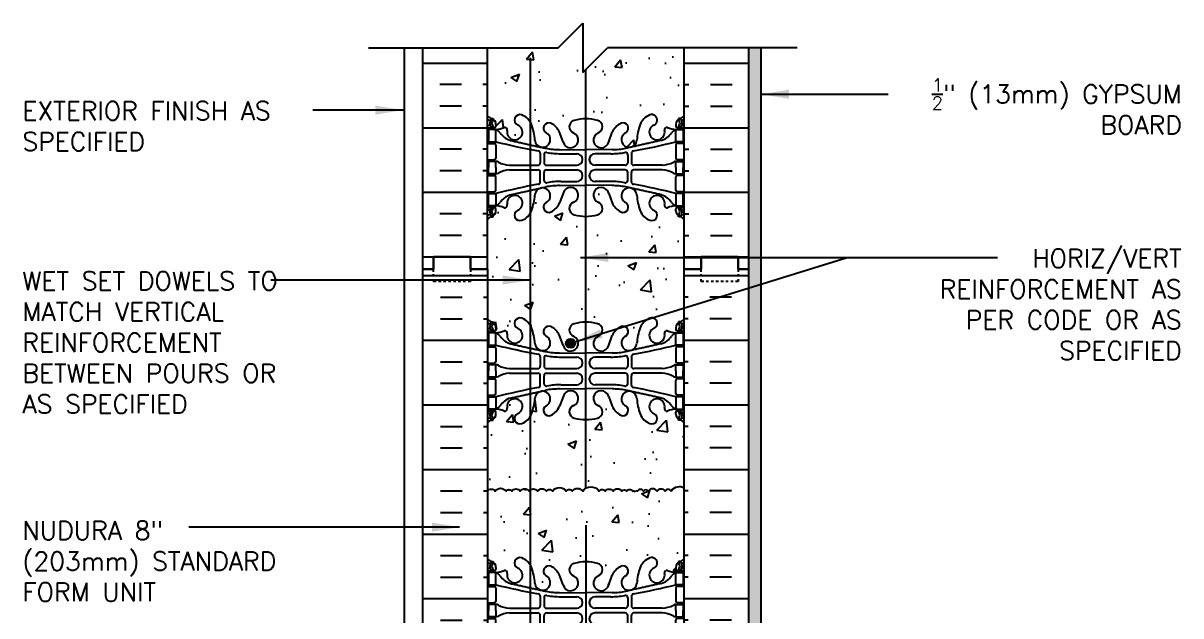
# Model space of a CAD drawing. Header units: inches. Extents: x 170.8 to 224.9, y 117.9 to 187.9.
# Drawn here: x 174.5 to 221.55, y 163.84 to 187.92 of the extents above; entities that cross this region are included whole.
import ezdxf

# ---------------------------------------------------------------- set-up
doc = ezdxf.new("R2010")
doc.units = ezdxf.units.IN
doc.header["$LTSCALE"] = 0.5
doc.header["$MEASUREMENT"] = 0
doc.linetypes.add('DASHED2', pattern=[0.375, 0.25, -0.125])
for name, color, linetype in [('HATCH', 12, 'Continuous'), ('line25', 2, 'Continuous'), ('LINE3', 3, 'Continuous'), ('LINE50', 5, 'Continuous'), ('LINE9', 9, 'Continuous'), ('TBK_LINE65', 3, 'Continuous'), ('TEXT', 4, 'Continuous'), ('Web_Edge', 9, 'Continuous')]:
    doc.layers.add(name, color=color, linetype=linetype)
doc.styles.add('DIM', font='romans.shx', dxfattribs={"width": 0.7})
doc.styles.add('ROMANS', font='romans.shx', dxfattribs={"height": 0.75})
doc.dimstyles.new('ext_12', dxfattribs={"dimscale": 12, "dimtxt": 0.09375, "dimasz": 0.09375, "dimexe": 0.09375, "dimexo": 0.0625, "dimgap": 0.0625, "dimtad": 1, "dimdec": 1, "dimzin": 3, "dimdsep": 46, "dimlunit": 4, "dimtxsty": 'DIM', "dimcen": 0.09, "dimdle": 0.09375, "dimclrt": 4, "dimadec": 0, "dimazin": 0, "dimtfac": 1, "dimtdec": 1, "dimtmove": 2, "dimatfit": 3, "dimfxl": 0, "dimfrac": 2, "dimtolj": 1, "dimtzin": 0, "dimarcsym": 0})
pattern_1 = [(50, (0, 0), (3.5863, -0.31376), [0.375, -4.125]), (355, (0, 0), (-0.693757, 3.76096), [0.3, -3.3]), (100.4514, (0.299, -0.026), (2.892547, 3.447198), [0.3187, -3.50571]), (46.1842, (0, 1), (5.336205, -0.827595), [0.5625, -6.1875]), (96.6356, (0.4447, 0.931), (4.67331, 4.87059), [0.47805, -5.25856]), (351.1842, (0, 1), (4.67331, 4.87059), [0.45, -4.95]), (21, (0.5, 0.75), (2.984535, -2.013094), [0.375, -4.125]), (326, (0.5, 0.75), (1.216577, 3.62575), [0.3, -3.3]), (71.4514, (0.7487, 0.5822), (4.201113, 1.612652), [0.3187, -3.50571]), (37.5, (0, 0), (0.060799, 1.664469), [0, -3.26, 0, -3.35, 0, -3.3125]), (7.5, (0, 0), (1.315348, 1.972059), [0, -1.91, 0, -3.185, 0, -1.2625]), (327.5, (-1.115, 0), (2.669112, -0.1127744), [0, -1.25, 0, -3.9, 0, -5.175]), (317.5, (-1.615, 0), (2.91593, 0.500525), [0, -1.625, 0, -2.59, 0, -3.675])]

# ---------------------------------------------------------------- blocks, each defined once
blk = doc.blocks.new('8 web')
at = {"layer": 'Web_Edge'}
for p, q in [((-4, 6.589), (-3.922, 6.589)), ((-3.854, 6.868), (-3.764, 6.868)), ((-3.764, 6.868), (-3.764, 6.827)), ((-3.654, 6.619), (-3.654, 6.552)), ((3.654, 6.619), (3.654, 6.552)), ((3.854, 6.868), (3.764, 6.868)), ((3.764, 6.868), (3.764, 6.827)), ((4, 6.589), (3.922, 6.589)), ((-4, 6.489), (-3.716, 6.489)), ((-3.854, 6.489), (-3.854, 6.419)), ((-3.764, 6.489), (-3.764, 6.419)), ((-0.929, 5.917), (-1.071, 6.304)), ((0.929, 5.917), (1.071, 6.304)), ((4, 6.489), (3.716, 6.489)), ((3.764, 6.489), (3.764, 6.419)), ((3.854, 6.489), (3.854, 6.419)), ((-4, 5.849), (-3.716, 5.849)), ((-3.854, 5.919), (-3.854, 5.849)), ((-3.764, 5.919), (-3.764, 5.849)), ((-3.654, 5.787), (-3.654, 5.252)), ((3.654, 5.787), (3.654, 5.252)), ((4, 5.849), (3.716, 5.849)), ((3.764, 5.919), (3.764, 5.849)), ((3.854, 5.919), (3.854, 5.849)), ((-4, 5.189), (-3.716, 5.189)), ((-3.854, 5.189), (-3.854, 5.119)), ((-3.764, 5.189), (-3.764, 5.119)), ((-1.852, 5.45), (-1.852, 5.065)), ((-1.699, 5.387), (-1.699, 5.065)), ((-1.067, 5.601), (0, 5.586)), ((-1.019, 5.433), (-0.372, 5.433)), ((1.067, 5.601), (0, 5.586)), ((1.019, 5.433), (0.372, 5.433)), ((1.699, 5.387), (1.699, 5.065)), ((1.852, 5.45), (1.852, 5.065)), ((4, 5.189), (3.716, 5.189)), ((3.764, 5.189), (3.764, 5.119)), ((3.854, 5.189), (3.854, 5.119)), ((-3.106, 4.964), (-1.952, 4.965)), ((-3.106, 4.775), (-1.952, 4.774)), ((-1.599, 4.965), (-0.372, 4.965)), ((-1.599, 4.774), (-0.372, 4.774)), ((1.599, 4.965), (0.372, 4.965)), ((1.599, 4.774), (0.372, 4.774)), ((3.106, 4.964), (1.952, 4.965)), ((3.106, 4.775), (1.952, 4.774)), ((-4, 4.549), (-3.716, 4.549)), ((-3.854, 4.549), (-3.854, 4.619)), ((-3.764, 4.549), (-3.764, 4.619)), ((-3.654, 3.952), (-3.654, 4.487)), ((-1.852, 4.289), (-1.852, 4.674)), ((-1.699, 4.351), (-1.699, 4.674)), ((-1.019, 4.305), (-0.372, 4.305)), ((1.019, 4.305), (0.372, 4.305)), ((1.699, 4.351), (1.699, 4.674)), ((1.852, 4.289), (1.852, 4.674)), ((3.654, 3.952), (3.654, 4.487)), ((4, 4.549), (3.716, 4.549)), ((3.764, 4.549), (3.764, 4.619)), ((3.854, 4.549), (3.854, 4.619)), ((-4, 3.889), (-3.716, 3.889)), ((-3.854, 3.819), (-3.854, 3.889)), ((-3.764, 3.819), (-3.764, 3.889)), ((-0.929, 3.822), (-1.071, 3.435)), ((-1.067, 4.138), (0, 4.153)), ((1.067, 4.138), (0, 4.153)), ((0.929, 3.822), (1.071, 3.435)), ((4, 3.889), (3.716, 3.889)), ((3.764, 3.819), (3.764, 3.889)), ((3.854, 3.819), (3.854, 3.889)), ((-3.854, 3.249), (-3.854, 3.319)), ((-3.764, 3.249), (-3.764, 3.319)), ((3.764, 3.249), (3.764, 3.319)), ((3.854, 3.249), (3.854, 3.319)), ((-4, 3.249), (-3.716, 3.249)), ((-4, 3.149), (-3.922, 3.149)), ((-3.854, 2.871), (-3.764, 2.871)), ((-3.764, 2.871), (-3.764, 2.912)), ((-3.654, 3.119), (-3.654, 3.187)), ((3.654, 3.119), (3.654, 3.187)), ((4, 3.249), (3.716, 3.249)), ((3.764, 2.871), (3.764, 2.912)), ((3.854, 2.871), (3.764, 2.871)), ((4, 3.149), (3.922, 3.149)), ((-4, -3.149), (-3.922, -3.149)), ((-4, -3.249), (-3.716, -3.249)), ((-3.854, -2.871), (-3.764, -2.871)), ((-3.854, -3.249), (-3.854, -3.319)), ((-3.764, -2.871), (-3.764, -2.912)), ((-3.764, -3.249), (-3.764, -3.319)), ((-3.654, -3.119), (-3.654, -3.187)), ((3.654, -3.119), (3.654, -3.187)), ((4, -3.249), (3.716, -3.249)), ((3.854, -2.871), (3.764, -2.871)), ((3.764, -2.871), (3.764, -2.912)), ((3.764, -3.249), (3.764, -3.319)), ((3.854, -3.249), (3.854, -3.319)), ((4, -3.149), (3.922, -3.149)), ((-0.929, -3.822), (-1.071, -3.435)), ((0.929, -3.822), (1.071, -3.435)), ((-4, -3.889), (-3.716, -3.889)), ((-3.854, -3.819), (-3.854, -3.889)), ((-3.764, -3.819), (-3.764, -3.889)), ((-3.654, -3.952), (-3.654, -4.487)), ((-1.067, -4.138), (0, -4.153)), ((1.067, -4.138), (0, -4.153)), ((3.654, -3.952), (3.654, -4.487)), ((4, -3.889), (3.716, -3.889)), ((3.764, -3.819), (3.764, -3.889)), ((3.854, -3.819), (3.854, -3.889)), ((-4, -4.549), (-3.716, -4.549)), ((-3.854, -4.549), (-3.854, -4.619)), ((-3.764, -4.549), (-3.764, -4.619)), ((-1.852, -4.289), (-1.852, -4.674)), ((-1.699, -4.351), (-1.699, -4.674)), ((-1.019, -4.305), (-0.372, -4.305)), ((1.019, -4.305), (0.372, -4.305)), ((1.699, -4.351), (1.699, -4.674)), ((1.852, -4.289), (1.852, -4.674)), ((4, -4.549), (3.716, -4.549)), ((3.764, -4.549), (3.764, -4.619)), ((3.854, -4.549), (3.854, -4.619)), ((-3.854, -5.189), (-3.854, -5.119)), ((-3.764, -5.189), (-3.764, -5.119)), ((-3.106, -4.775), (-1.952, -4.774)), ((-3.106, -4.964), (-1.952, -4.965)), ((-1.852, -5.45), (-1.852, -5.065)), ((-1.699, -5.387), (-1.699, -5.065)), ((-1.599, -4.774), (-0.372, -4.774)), ((-1.599, -4.965), (-0.372, -4.965)), ((1.599, -4.774), (0.372, -4.774)), ((1.599, -4.965), (0.372, -4.965)), ((1.699, -5.387), (1.699, -5.065)), ((1.852, -5.45), (1.852, -5.065)), ((3.106, -4.775), (1.952, -4.774)), ((3.106, -4.964), (1.952, -4.965)), ((3.764, -5.189), (3.764, -5.119)), ((3.854, -5.189), (3.854, -5.119)), ((-4, -5.189), (-3.716, -5.189)), ((-3.654, -5.787), (-3.654, -5.252)), ((-1.067, -5.601), (0, -5.586)), ((-1.019, -5.433), (-0.372, -5.433)), ((1.067, -5.601), (0, -5.586)), ((1.019, -5.433), (0.372, -5.433)), ((3.654, -5.787), (3.654, -5.252)), ((4, -5.189), (3.716, -5.189)), ((-4, -5.849), (-3.716, -5.849)), ((-3.854, -5.919), (-3.854, -5.849)), ((-3.764, -5.919), (-3.764, -5.849)), ((-0.929, -5.917), (-1.071, -6.304)), ((0.929, -5.917), (1.071, -6.304)), ((4, -5.849), (3.716, -5.849)), ((3.764, -5.919), (3.764, -5.849)), ((3.854, -5.919), (3.854, -5.849)), ((-4, -6.489), (-3.716, -6.489)), ((-3.854, -6.489), (-3.854, -6.419)), ((-3.764, -6.489), (-3.764, -6.419)), ((-3.654, -6.619), (-3.654, -6.552)), ((3.654, -6.619), (3.654, -6.552)), ((4, -6.489), (3.716, -6.489)), ((3.764, -6.489), (3.764, -6.419)), ((3.854, -6.489), (3.854, -6.419)), ((-4, -6.589), (-3.922, -6.589)), ((-3.854, -6.868), (-3.764, -6.868)), ((-3.764, -6.868), (-3.764, -6.827)), ((3.764, -6.868), (3.764, -6.827)), ((3.854, -6.868), (3.764, -6.868)), ((4, -6.589), (3.922, -6.589))]:
    blk.add_line(p, q, dxfattribs=at)
for points in [[(-3.959, 5.919), (-3.659, 5.919), (-3.659, 6.419), (-3.959, 6.419)], [(3.959, 5.919), (3.659, 5.919), (3.659, 6.419), (3.959, 6.419)], [(-3.959, 3.819), (-3.659, 3.819), (-3.659, 3.319), (-3.959, 3.319)], [(3.959, 3.819), (3.659, 3.819), (3.659, 3.319), (3.959, 3.319)], [(-3.959, -3.819), (-3.659, -3.819), (-3.659, -3.319), (-3.959, -3.319)], [(3.959, -3.819), (3.659, -3.819), (3.659, -3.319), (3.959, -3.319)], [(-3.959, -5.919), (-3.659, -5.919), (-3.659, -6.419), (-3.959, -6.419)], [(3.959, -5.919), (3.659, -5.919), (3.659, -6.419), (3.959, -6.419)]]:
    blk.add_lwpolyline(points, close=True, dxfattribs=at)
for points in [[(-3.659, 4.869), (-3.659, 5.119), (-3.959, 5.119), (-3.959, 4.869)], [(-3.659, 4.869), (-3.659, 4.619), (-3.959, 4.619), (-3.959, 4.869)], [(3.659, 4.869), (3.659, 5.119), (3.959, 5.119), (3.959, 4.869)], [(3.659, 4.869), (3.659, 4.619), (3.959, 4.619), (3.959, 4.869)], [(-3.659, -4.869), (-3.659, -4.619), (-3.959, -4.619), (-3.959, -4.869)], [(3.659, -4.869), (3.659, -4.619), (3.959, -4.619), (3.959, -4.869)], [(-3.659, -4.869), (-3.659, -5.119), (-3.959, -5.119), (-3.959, -4.869)], [(3.659, -4.869), (3.659, -5.119), (3.959, -5.119), (3.959, -4.869)]]:
    blk.add_lwpolyline(points, dxfattribs=at)
for centre, radius, start, end in [((-3.654, 7.327), 0.5, 226.2109, 250.5288), ((-3.654, 7.327), 0.6, 234.7832, 245.0748), ((-3.922, 6.609), 0.0196, 269.4032, 15.4901), ((-3.66, 6.674), 0.25, 140.1145, 222.4609), ((-3.916, 6.764), 0.021, 343.464, 63.9957), ((-3.818, 6.805), 0.045, 321.448, 139.1879), ((-3.904, 6.619), 0.25, 0, 70.5288), ((-3.66, 6.674), 0.16, 140.0001, 222.4609), ((-2.89, 6.313), 0.314, 168.5886, 66.1916), ((-2.681, 6.804), 0.22, 68.1963, 248.1963), ((-2.839, 6.375), 0.677, 21.1239, 69.3197), ((-4.43, 5.81), 2.365, 4.3895, 20.0015), ((-1.507, 6.473), 0.217, 65.5264, 238.537), ((-1.758, 6.003), 0.75, 23.6938, 62.9705), ((-0.406, 6.529), 0.268, 104.7892, 250.0338), ((-0.012, 5.096), 1.754, 89.6229, 105.2918), ((0.012, 5.096), 1.754, 74.7082, 90.3771), ((0.406, 6.529), 0.268, 289.9662, 75.2108), ((1.758, 6.003), 0.75, 117.0295, 156.3062), ((1.507, 6.473), 0.217, 301.463, 114.4736), ((4.43, 5.81), 2.365, 159.9985, 175.6105), ((2.839, 6.375), 0.677, 110.6803, 158.8761), ((2.89, 6.313), 0.314, 113.8084, 11.4114), ((2.681, 6.804), 0.22, 291.8037, 111.8037), ((3.904, 6.619), 0.25, 109.4712, 180), ((3.818, 6.805), 0.045, 40.8121, 218.552), ((3.66, 6.674), 0.16, 317.5391, 39.9999), ((3.654, 7.327), 0.5, 289.4712, 313.7891), ((3.66, 6.674), 0.25, 317.5391, 39.8855), ((3.916, 6.764), 0.021, 116.0043, 196.536), ((3.922, 6.609), 0.0196, 164.5099, 270.5968), ((3.654, 7.327), 0.6, 294.9252, 305.2168), ((-3.812, 6.536), 0.045, 222.4609, 42.4609), ((-3.716, 6.552), 0.0625, 270, 0), ((-3.714, 7.415), 0.997, 273.1538, 293.1467), ((-3.781, 6.077), 0.364, 34.9775, 70.3387), ((-2.858, 6.688), 0.743, 212.7919, 253.8107), ((-3.288, 6.408), 0.0968, 340.1551, 110.4331), ((-1.759, 6.006), 0.314, 182.7357, 63.9348), ((-0.624, 5.99), 0.314, 193.4146, 66.1916), ((0.624, 5.99), 0.314, 113.8084, 346.5854), ((1.759, 6.006), 0.314, 116.0652, 357.2643), ((2.858, 6.688), 0.743, 286.1893, 327.2081), ((3.288, 6.408), 0.0968, 69.5669, 199.8449), ((3.714, 7.415), 0.997, 246.8533, 266.8462), ((3.781, 6.077), 0.364, 109.6613, 145.0225), ((3.716, 6.552), 0.0625, 180, 270), ((3.812, 6.536), 0.045, 137.5391, 317.5391), ((-3.716, 5.787), 0.0625, 0, 90), ((3.15, 33.34), 28.253, 256.0552, 259.6343), ((-1.072, 8.585), 2.984, 259.2546, 270.0995), ((1.072, 8.585), 2.984, 269.9005, 280.7454), ((-3.15, 33.34), 28.253, 280.3657, 283.9448), ((3.716, 5.787), 0.0625, 90, 180), ((-3.716, 5.252), 0.0625, 270, 0), ((-1.952, 5.45), 0.1, 360, 79.6343), ((-1.599, 5.387), 0.1, 79.2546, 180), ((-1.024, 8.417), 2.984, 259.2546, 270.0995), ((-0.372, 5.199), 0.234, 270, 90), ((0.372, 5.199), 0.234, 90, 270), ((1.024, 8.417), 2.984, 269.9005, 280.7454), ((1.599, 5.387), 0.1, 0, 100.7454), ((1.952, 5.45), 0.1, 100.3657, 180), ((3.716, 5.252), 0.0625, 180, 270), ((-3.663, 4.901), 0.219, 60.4937, 88.92), ((-3.021, 6.121), 1.16, 242.5844, 265.8032), ((-3.021, 3.618), 1.16, 94.1968, 117.4156), ((-1.952, 5.065), 0.1, 270.0388, 360), ((-1.952, 4.674), 0.1, 0, 89.9612), ((-1.599, 5.065), 0.1, 180, 270), ((-1.599, 4.674), 0.1, 90, 180), ((-0.372, 4.54), 0.234, 270, 90), ((0.372, 4.54), 0.234, 90, 270), ((1.599, 5.065), 0.1, 270, 0), ((1.599, 4.674), 0.1, 0, 90), ((1.952, 5.065), 0.1, 180, 269.9612), ((1.952, 4.674), 0.1, 90.0388, 180), ((3.021, 6.121), 1.16, 274.1968, 297.4156), ((3.021, 3.618), 1.16, 62.5844, 85.8032), ((3.663, 4.901), 0.219, 91.08, 119.5063), ((-3.716, 4.487), 0.0625, 0, 90), ((-3.663, 4.838), 0.219, 271.08, 299.5063), ((-1.952, 4.289), 0.1, 280.3657, 0), ((-1.599, 4.351), 0.1, 180, 280.7454), ((-1.024, 1.322), 2.984, 89.9005, 100.7454), ((1.024, 1.322), 2.984, 79.2546, 90.0995), ((1.599, 4.351), 0.1, 259.2546, 0), ((1.952, 4.289), 0.1, 180, 259.6343), ((3.663, 4.838), 0.219, 240.4937, 268.92), ((3.716, 4.487), 0.0625, 90, 180), ((-3.716, 3.952), 0.0625, 270, 0), ((3.15, -23.601), 28.253, 100.3657, 103.9448), ((-2.858, 3.051), 0.743, 106.1893, 147.2081), ((-1.759, 3.733), 0.314, 296.0652, 177.2643), ((-1.072, 1.154), 2.984, 89.9005, 100.7454), ((-0.624, 3.749), 0.314, 293.8084, 166.5854), ((0.624, 3.749), 0.314, 13.4146, 246.1916), ((1.072, 1.154), 2.984, 79.2546, 90.0995), ((1.759, 3.733), 0.314, 2.7357, 243.9348), ((-3.15, -23.601), 28.253, 76.0552, 79.6343), ((2.858, 3.051), 0.743, 32.7919, 73.8107), ((3.716, 3.952), 0.0625, 180, 270), ((-3.781, 3.662), 0.364, 289.6613, 325.0225), ((-3.714, 2.324), 0.997, 66.8533, 86.8462), ((-3.288, 3.331), 0.0968, 249.5669, 19.8449), ((-2.89, 3.426), 0.314, 293.8084, 191.4114), ((-4.43, 3.929), 2.365, 339.9985, 355.6105), ((-1.507, 3.266), 0.217, 121.463, 294.4736), ((-1.758, 3.736), 0.75, 297.0295, 336.3062), ((-0.406, 3.21), 0.268, 109.9662, 255.2108), ((0.406, 3.21), 0.268, 284.7892, 70.0338), ((1.758, 3.736), 0.75, 203.6938, 242.9705), ((1.507, 3.266), 0.217, 245.5264, 58.537), ((4.43, 3.929), 2.365, 184.3895, 200.0015), ((2.89, 3.426), 0.314, 348.5886, 246.1916), ((3.288, 3.331), 0.0968, 160.1551, 290.4331), ((3.714, 2.324), 0.997, 93.1538, 113.1467), ((3.781, 3.662), 0.364, 214.9775, 250.3387), ((-3.654, 2.412), 0.6, 114.9252, 125.2168), ((-3.654, 2.412), 0.5, 109.4712, 133.7891), ((-3.922, 3.13), 0.0196, 344.5099, 90.5968), ((-3.66, 3.065), 0.25, 137.5391, 219.8855), ((-3.916, 2.975), 0.021, 296.0043, 16.536), ((-3.818, 2.934), 0.045, 220.8121, 38.552), ((-3.812, 3.203), 0.045, 317.5391, 137.5391), ((-3.904, 3.119), 0.25, 289.4712, 360), ((-3.66, 3.065), 0.16, 137.5391, 219.9999), ((-3.716, 3.187), 0.0625, 360, 90), ((-2.681, 2.935), 0.22, 111.8037, 291.8037), ((-2.839, 3.364), 0.677, 290.6803, 338.8761), ((-0.012, 4.643), 1.754, 254.7082, 270.3771), ((0.012, 4.643), 1.754, 269.6229, 285.2918), ((2.839, 3.364), 0.677, 201.1239, 249.3197), ((2.681, 2.935), 0.22, 248.1963, 68.1963), ((3.716, 3.187), 0.0625, 90, 180), ((3.904, 3.119), 0.25, 180, 250.5288), ((3.812, 3.203), 0.045, 42.4609, 222.4609), ((3.818, 2.934), 0.045, 141.448, 319.1879), ((3.66, 3.065), 0.16, 320.0001, 42.4609), ((3.654, 2.412), 0.5, 46.2109, 70.5288), ((3.66, 3.065), 0.25, 320.1145, 42.4609), ((3.916, 2.975), 0.021, 163.464, 243.9957), ((3.922, 3.13), 0.0196, 89.4032, 195.4901), ((3.654, 2.412), 0.6, 54.7832, 65.0748), ((-3.654, -2.412), 0.5, 226.2109, 250.5288), ((-2.681, -2.935), 0.22, 68.1963, 248.1963), ((-2.839, -3.364), 0.677, 21.1239, 69.3197), ((2.839, -3.364), 0.677, 110.6803, 158.8761), ((2.681, -2.935), 0.22, 291.8037, 111.8037), ((3.654, -2.412), 0.5, 289.4712, 313.7891), ((-3.654, -2.412), 0.6, 234.7832, 245.0748), ((-3.922, -3.13), 0.0196, 269.4032, 15.4901), ((-3.66, -3.065), 0.25, 140.1145, 222.4609), ((-3.916, -2.975), 0.021, 343.464, 63.9957), ((-3.818, -2.934), 0.045, 321.448, 139.1879), ((-3.812, -3.203), 0.045, 222.4609, 42.4609), ((-3.904, -3.119), 0.25, 0, 70.5288), ((-3.66, -3.065), 0.16, 140.0001, 222.4609), ((-3.716, -3.187), 0.0625, 270, 0), ((-3.714, -2.324), 0.997, 273.1538, 293.1467), ((-3.288, -3.331), 0.0968, 340.1551, 110.4331), ((-2.89, -3.426), 0.314, 168.5886, 66.1916), ((-4.43, -3.929), 2.365, 4.3895, 20.0015), ((-1.507, -3.266), 0.217, 65.5264, 238.537), ((-1.758, -3.736), 0.75, 23.6938, 62.9705), ((-0.406, -3.21), 0.268, 104.7892, 250.0338), ((-0.012, -4.643), 1.754, 89.6229, 105.2918), ((0.012, -4.643), 1.754, 74.7082, 90.3771), ((0.406, -3.21), 0.268, 289.9662, 75.2108), ((1.758, -3.736), 0.75, 117.0295, 156.3062), ((1.507, -3.266), 0.217, 301.463, 114.4736), ((4.43, -3.929), 2.365, 159.9985, 175.6105), ((2.89, -3.426), 0.314, 113.8084, 11.4114), ((3.288, -3.331), 0.0968, 69.5669, 199.8449), ((3.714, -2.324), 0.997, 246.8533, 266.8462), ((3.904, -3.119), 0.25, 109.4712, 180), ((3.716, -3.187), 0.0625, 180, 270), ((3.812, -3.203), 0.045, 137.5391, 317.5391), ((3.818, -2.934), 0.045, 40.8121, 218.552), ((3.66, -3.065), 0.16, 317.5391, 39.9999), ((3.66, -3.065), 0.25, 317.5391, 39.8855), ((3.916, -2.975), 0.021, 116.0043, 196.536), ((3.922, -3.13), 0.0196, 164.5099, 270.5968), ((3.654, -2.412), 0.6, 294.9252, 305.2168), ((-3.781, -3.662), 0.364, 34.9775, 70.3387), ((-2.858, -3.051), 0.743, 212.7919, 253.8107), ((-1.759, -3.733), 0.314, 182.7357, 63.9348), ((-0.624, -3.749), 0.314, 193.4146, 66.1916), ((0.624, -3.749), 0.314, 113.8084, 346.5854), ((1.759, -3.733), 0.314, 116.0652, 357.2643), ((2.858, -3.051), 0.743, 286.1893, 327.2081), ((3.781, -3.662), 0.364, 109.6613, 145.0225), ((-3.716, -3.952), 0.0625, 0, 90), ((3.15, 23.601), 28.253, 256.0552, 259.6343), ((-1.952, -4.289), 0.1, 360, 79.6343), ((-1.072, -1.154), 2.984, 259.2546, 270.0995), ((1.072, -1.154), 2.984, 269.9005, 280.7454), ((1.952, -4.289), 0.1, 100.3657, 180), ((-3.15, 23.601), 28.253, 280.3657, 283.9448), ((3.716, -3.952), 0.0625, 90, 180), ((-3.716, -4.487), 0.0625, 270, 0), ((-3.663, -4.838), 0.219, 60.4937, 88.92), ((-3.021, -3.618), 1.16, 242.5844, 265.8032), ((-1.952, -4.674), 0.1, 270.0388, 360), ((-1.599, -4.351), 0.1, 79.2546, 180), ((-1.599, -4.674), 0.1, 180, 270), ((-1.024, -1.322), 2.984, 259.2546, 270.0995), ((-0.372, -4.54), 0.234, 270, 90), ((0.372, -4.54), 0.234, 90, 270), ((1.024, -1.322), 2.984, 269.9005, 280.7454), ((1.599, -4.351), 0.1, 0, 100.7454), ((1.599, -4.674), 0.1, 270, 0), ((1.952, -4.674), 0.1, 180, 269.9612), ((3.021, -3.618), 1.16, 274.1968, 297.4156), ((3.663, -4.838), 0.219, 91.08, 119.5063), ((3.716, -4.487), 0.0625, 180, 270), ((-3.663, -4.901), 0.219, 271.08, 299.5063), ((-3.021, -6.121), 1.16, 94.1968, 117.4156), ((-1.952, -5.065), 0.1, 0, 89.9612), ((-1.599, -5.065), 0.1, 90, 180), ((-0.372, -5.199), 0.234, 270, 90), ((0.372, -5.199), 0.234, 90, 270), ((1.599, -5.065), 0.1, 0, 90), ((1.952, -5.065), 0.1, 90.0388, 180), ((3.021, -6.121), 1.16, 62.5844, 85.8032), ((3.663, -4.901), 0.219, 240.4937, 268.92), ((-3.716, -5.252), 0.0625, 0, 90), ((3.15, -33.34), 28.253, 100.3657, 103.9448), ((-1.952, -5.45), 0.1, 280.3657, 0), ((-1.599, -5.387), 0.1, 180, 280.7454), ((-1.072, -8.585), 2.984, 89.9005, 100.7454), ((-1.024, -8.417), 2.984, 89.9005, 100.7454), ((1.024, -8.417), 2.984, 79.2546, 90.0995), ((1.072, -8.585), 2.984, 79.2546, 90.0995), ((1.599, -5.387), 0.1, 259.2546, 0), ((1.952, -5.45), 0.1, 180, 259.6343), ((-3.15, -33.34), 28.253, 76.0552, 79.6343), ((3.716, -5.252), 0.0625, 90, 180), ((-3.716, -5.787), 0.0625, 270, 0), ((-2.858, -6.688), 0.743, 106.1893, 147.2081), ((-2.89, -6.313), 0.314, 293.8084, 191.4114), ((-4.43, -5.81), 2.365, 339.9985, 355.6105), ((-1.759, -6.006), 0.314, 296.0652, 177.2643), ((-0.624, -5.99), 0.314, 293.8084, 166.5854), ((0.624, -5.99), 0.314, 13.4146, 246.1916), ((1.759, -6.006), 0.314, 2.7357, 243.9348), ((4.43, -5.81), 2.365, 184.3895, 200.0015), ((2.89, -6.313), 0.314, 348.5886, 246.1916), ((2.858, -6.688), 0.743, 32.7919, 73.8107), ((3.716, -5.787), 0.0625, 180, 270), ((-3.66, -6.674), 0.25, 137.5391, 219.8855), ((-3.812, -6.536), 0.045, 317.5391, 137.5391), ((-3.66, -6.674), 0.16, 137.5391, 219.9999), ((-3.716, -6.552), 0.0625, 360, 90), ((-3.781, -6.077), 0.364, 289.6613, 325.0225), ((-3.714, -7.415), 0.997, 66.8533, 86.8462), ((-3.288, -6.408), 0.0968, 249.5669, 19.8449), ((-1.507, -6.473), 0.217, 121.463, 294.4736), ((-1.758, -6.003), 0.75, 297.0295, 336.3062), ((-0.406, -6.529), 0.268, 109.9662, 255.2108), ((0.406, -6.529), 0.268, 284.7892, 70.0338), ((1.758, -6.003), 0.75, 203.6938, 242.9705), ((1.507, -6.473), 0.217, 245.5264, 58.537), ((3.288, -6.408), 0.0968, 160.1551, 290.4331), ((3.714, -7.415), 0.997, 93.1538, 113.1467), ((3.781, -6.077), 0.364, 214.9775, 250.3387), ((3.716, -6.552), 0.0625, 90, 180), ((3.812, -6.536), 0.045, 42.4609, 222.4609), ((3.66, -6.674), 0.16, 320.0001, 42.4609), ((3.66, -6.674), 0.25, 320.1145, 42.4609), ((-3.654, -7.327), 0.6, 114.9252, 125.2168), ((-3.654, -7.327), 0.5, 109.4712, 133.7891), ((-3.922, -6.609), 0.0196, 344.5099, 90.5968), ((-3.916, -6.764), 0.021, 296.0043, 16.536), ((-3.818, -6.805), 0.045, 220.8121, 38.552), ((-3.904, -6.619), 0.25, 289.4712, 360), ((-2.681, -6.804), 0.22, 111.8037, 291.8037), ((-2.839, -6.375), 0.677, 290.6803, 338.8761), ((-0.012, -5.096), 1.754, 254.7082, 270.3771), ((0.012, -5.096), 1.754, 269.6229, 285.2918), ((2.839, -6.375), 0.677, 201.1239, 249.3197), ((2.681, -6.804), 0.22, 248.1963, 68.1963), ((3.904, -6.619), 0.25, 180, 250.5288), ((3.818, -6.805), 0.045, 141.448, 319.1879), ((3.654, -7.327), 0.5, 46.2109, 70.5288), ((3.916, -6.764), 0.021, 163.464, 243.9957), ((3.922, -6.609), 0.0196, 89.4032, 195.4901), ((3.654, -7.327), 0.6, 54.7832, 65.0748)]:
    blk.add_arc(centre, radius, start, end, dxfattribs=at)
for points in [[(-3.066, 5.974), (-1.628, 5.654)], [(3.066, 5.974), (1.628, 5.654)], [(-3.066, 3.765), (-1.628, 4.085)], [(3.066, 3.765), (1.628, 4.085)], [(-3.066, -3.765), (-1.628, -4.085)], [(3.066, -3.765), (1.628, -4.085)], [(-3.066, -5.974), (-1.628, -5.654)], [(3.066, -5.974), (1.628, -5.654)]]:
    blk.add_open_spline(points, degree=1, dxfattribs=at)

msp = doc.modelspace()

# ---------------------------------------------------------------- hatches: boundary and pattern name
at = {"layer": 'HATCH'}
h = msp.add_hatch(dxfattribs=at)
h.set_pattern_fill('AR-CONC', color=256, scale=0.5, style=0)
h.set_pattern_definition(pattern_1)
h.paths.add_polyline_path([(197.159, 187.831), (196.246, 186.918), (193.371, 186.918), (193.371, 184.145, 0.088416), (193.517, 184.048), (193.607, 184.048), (193.607, 184.006, -0.249069), (193.717, 183.799), (193.717, 183.731, -0.414214), (193.655, 183.669), (193.607, 183.669), (193.607, 183.599), (193.712, 183.599, 0.085348), (194.042, 183.674, -0.669601), (194.174, 183.554, 2.087231), (194.608, 183.779, -1), (194.772, 184.188, -0.21345), (195.164, 183.798, -0.069923), (195.301, 183.155, 1.702394), (195.751, 183.467, -0.940793), (195.954, 183.85, -0.173075), (196.3, 183.484), (196.443, 183.097, 1.612474), (196.874, 183.456, -0.734872), (196.897, 183.967, -0.038065), (197.159, 184.018)])
h = msp.add_hatch(dxfattribs=at)
h.set_pattern_fill('AR-CONC', color=256, scale=0.5, style=0)
h.set_pattern_definition(pattern_1)
h.paths.add_polyline_path([(201.371, 186.918), (198.246, 186.918), (197.246, 185.918), (197.246, 187.918), (197.159, 187.831), (197.159, 184.018, -0.030331), (197.371, 184.03, -0.068475), (197.845, 183.967, -0.734872), (197.869, 183.456, 1.612474), (198.3, 183.097), (198.443, 183.484, -0.173075), (198.789, 183.85, -0.940793), (198.992, 183.467, 1.702394), (199.442, 183.155, -0.069923), (199.579, 183.798, -0.21345), (199.971, 184.188, -1), (200.134, 183.779, 2.087231), (200.568, 183.554, -0.669601), (200.701, 183.674, 0.085348), (201.03, 183.599), (201.135, 183.599), (201.135, 183.669), (201.088, 183.669, -0.414214), (201.025, 183.731), (201.025, 183.799, -0.249069), (201.135, 184.006), (201.135, 184.048), (201.225, 184.048, 0.088416), (201.371, 184.145)])
h = msp.add_hatch(dxfattribs=at)
h.set_pattern_fill('INSUL', color=256, scale=7, style=0)
h.set_pattern_definition([(180, (202.8089, 178.4184), (0, 2.625), []), (180, (202.8089, 179.2934), (0, 2.625), [0.875, -0.875]), (180, (202.8089, 180.1684), (0, 2.625), [0.875, -0.875])])
h.paths.add_polyline_path([(190.746, 186.918), (193.371, 186.918), (193.371, 177.918), (192.684, 177.918), (192.684, 178.418), (191.184, 178.418), (191.184, 177.918), (190.746, 177.918)])
h = msp.add_hatch(dxfattribs=at)
h.set_pattern_fill('INSUL', color=256, scale=7, style=0)
h.set_pattern_definition([(0, (191.9339, 178.4184), (0, 2.625), []), (0, (191.9339, 179.2934), (0, 2.625), [0.875, -0.875]), (0, (191.9339, 180.1684), (0, 2.625), [0.875, -0.875])])
h.paths.add_polyline_path([(203.996, 186.918), (201.371, 186.918), (201.371, 177.918), (202.059, 177.918), (202.059, 178.418), (203.559, 178.418), (203.559, 177.918), (203.996, 177.918)])
h = msp.add_hatch(dxfattribs=at)
h.set_pattern_fill('AR-SAND', color=256, scale=0.25, style=0)
h.set_pattern_definition([(37.5, (69.1938, 13.0041), (-0.01574834, 0.48170594), [0, -0.38, 0, -0.425, 0, -0.40625]), (7.5, (69.1938, 13.0041), (0.4424442, 0.7055365), [0, -0.205, 0, -0.3425, 0, -0.13125]), (327.5, (68.8863, 13.0041), (0.7785355, 0.0014148), [0, -0.125, 0, -0.45, 0, -0.5875]), (317.5, (68.8863, 13.0041), (0.7515317, 0.2194189), [0, -0.0625, 0, -0.295, 0, -0.3375])])
h.paths.add_polyline_path([(204.496, 186.918), (203.996, 186.918), (203.996, 177.918), (203.996, 159.918), (203.996, 157.918), (204.496, 157.918)])
h = msp.add_hatch(dxfattribs=at)
h.set_pattern_fill('AR-CONC', color=256, scale=0.5, style=0)
h.set_pattern_definition(pattern_1)
h.paths.add_polyline_path([(197.159, 180.08, -0.038065), (196.897, 180.13, -0.734872), (196.874, 180.641, 1.612474), (196.443, 181.001), (196.3, 180.614, -0.173075), (195.954, 180.248, -0.940793), (195.751, 180.631, 1.702394), (195.301, 180.943, -0.069923), (195.164, 180.3, -0.21345), (194.772, 179.91, -1), (194.608, 180.319, 2.087231), (194.174, 180.544, -0.669601), (194.042, 180.423, 0.085348), (193.712, 180.499), (193.607, 180.499), (193.607, 180.429), (193.655, 180.429, -0.414214), (193.717, 180.366), (193.717, 180.299, -0.249069), (193.607, 180.092), (193.607, 180.05), (193.517, 180.05, 0.088416), (193.371, 179.953), (193.371, 177.918), (193.371, 175.884, 0.088416), (193.517, 175.787), (193.607, 175.787), (193.607, 175.745, -0.249069), (193.717, 175.538), (193.717, 175.47, -0.414214), (193.655, 175.408), (193.607, 175.408), (193.607, 175.338), (193.712, 175.338, 0.085348), (194.042, 175.413, -0.669601), (194.174, 175.293, 2.087231), (194.608, 175.518, -1), (194.772, 175.926, -0.21345), (195.164, 175.537, -0.069923), (195.301, 174.893, 1.702394), (195.751, 175.206, -0.940793), (195.954, 175.589, -0.173075), (196.3, 175.223), (196.443, 174.836, 1.612474), (196.874, 175.195, -0.734872), (196.897, 175.706, -0.038065), (197.159, 175.757)])
h.paths.add_polyline_path([(196.935, 174.908, -1), (196.56, 174.908, -1)], flags=16)
h = msp.add_hatch(dxfattribs=at)
h.set_pattern_fill('AR-CONC', color=256, scale=0.5, style=0)
h.set_pattern_definition(pattern_1)
h.paths.add_polyline_path([(201.371, 179.953, 0.088416), (201.225, 180.05), (201.135, 180.05), (201.135, 180.092, -0.249069), (201.025, 180.299), (201.025, 180.366, -0.414214), (201.088, 180.429), (201.135, 180.429), (201.135, 180.499), (201.03, 180.499, 0.085348), (200.701, 180.423, -0.669601), (200.568, 180.544, 2.087231), (200.134, 180.319, -1), (199.971, 179.91, -0.21345), (199.579, 180.3, -0.069923), (199.442, 180.943, 1.702394), (198.992, 180.631, -0.940793), (198.789, 180.248, -0.173075), (198.443, 180.614), (198.3, 181.001, 1.612474), (197.869, 180.641, -0.734872), (197.845, 180.13, -0.068475), (197.371, 180.068, -0.030331), (197.159, 180.08), (197.159, 175.757, -0.030331), (197.371, 175.768, -0.068475), (197.845, 175.706, -0.734872), (197.869, 175.195, 1.612474), (198.3, 174.836), (198.443, 175.223, -0.173075), (198.789, 175.589, -0.940793), (198.992, 175.206, 1.702394), (199.442, 174.893, -0.069923), (199.579, 175.537, -0.21345), (199.971, 175.926, -1), (200.134, 175.518, 2.087231), (200.568, 175.293, -0.669601), (200.701, 175.413, 0.085348), (201.03, 175.338), (201.135, 175.338), (201.135, 175.408), (201.088, 175.408, -0.414214), (201.025, 175.47), (201.025, 175.538, -0.249069), (201.135, 175.745), (201.135, 175.787), (201.225, 175.787, 0.088416), (201.371, 175.884), (201.371, 177.918)])
h = msp.add_hatch(dxfattribs=at)
h.set_pattern_fill('INSUL', color=256, scale=7, style=0)
h.set_pattern_definition([(0, (-2732.7902, -237.091), (0, 2.625), []), (0, (-2732.7902, -236.216), (0, 2.625), [0.875, -0.875]), (0, (-2732.7902, -235.341), (0, 2.625), [0.875, -0.875])])
h.paths.add_polyline_path([(190.746, 159.918), (191.184, 159.918), (191.184, 160.418), (192.684, 160.418), (192.684, 159.918), (193.371, 159.918), (193.371, 177.918), (192.684, 177.918), (192.684, 178.418), (191.184, 178.418), (191.184, 177.918), (190.746, 177.918)])
h = msp.add_hatch(dxfattribs=at)
h.set_pattern_fill('INSUL', color=256, scale=7, style=0)
h.set_pattern_definition([(180, (3127.533, -237.091), (0, 2.625), []), (180, (3127.533, -236.216), (0, 2.625), [0.875, -0.875]), (180, (3127.533, -235.341), (0, 2.625), [0.875, -0.875])])
h.paths.add_polyline_path([(203.996, 159.918), (203.559, 159.918), (203.559, 160.418), (202.059, 160.418), (202.059, 159.918), (201.371, 159.918), (201.371, 177.918), (202.059, 177.918), (202.059, 178.418), (203.559, 178.418), (203.559, 177.918), (203.996, 177.918)])
h = msp.add_hatch(dxfattribs=at)
h.set_pattern_fill('AR-CONC', color=256, scale=0.5, style=0)
h.set_pattern_definition(pattern_1)
h.paths.add_polyline_path([(197.159, 171.819, -0.038065), (196.897, 171.869, -0.734872), (196.874, 172.38, 1.612474), (196.443, 172.74), (196.3, 172.353, -0.173075), (195.954, 171.986, -0.940793), (195.751, 172.37, 1.702394), (195.301, 172.682, -0.069923), (195.164, 172.038, -0.21345), (194.772, 171.649, -1), (194.608, 172.058, 2.087231), (194.174, 172.283, -0.669601), (194.042, 172.162, 0.085348), (193.712, 172.238), (193.607, 172.238), (193.607, 172.168), (193.655, 172.168, -0.414214), (193.717, 172.105), (193.717, 172.038, -0.249069), (193.607, 171.831), (193.607, 171.789), (193.517, 171.789, 0.088416), (193.371, 171.692), (193.371, 166.145, 0.088416), (193.517, 166.048), (193.607, 166.048), (193.607, 166.006, -0.249069), (193.717, 165.799), (193.717, 165.731, -0.414214), (193.655, 165.669), (193.607, 165.669), (193.607, 165.599), (193.712, 165.599, 0.085348), (194.042, 165.674, -0.669601), (194.174, 165.554, 2.087231), (194.608, 165.779, -1), (194.772, 166.188, -0.21345), (195.164, 165.798, -0.069923), (195.301, 165.155, 1.702394), (195.751, 165.467, -0.940793), (195.954, 165.85, -0.173075), (196.3, 165.484), (196.443, 165.097, 1.612474), (196.874, 165.456, -0.734872), (196.897, 165.967, -0.038065), (197.159, 166.018)])
h = msp.add_hatch(dxfattribs=at)
h.set_pattern_fill('AR-CONC', color=256, scale=0.5, style=0)
h.set_pattern_definition(pattern_1)
h.paths.add_polyline_path([(201.371, 171.692, 0.088416), (201.225, 171.789), (201.135, 171.789), (201.135, 171.831, -0.249069), (201.025, 172.038), (201.025, 172.105, -0.414214), (201.088, 172.168), (201.135, 172.168), (201.135, 172.238), (201.03, 172.238, 0.085348), (200.701, 172.162, -0.669601), (200.568, 172.283, 2.087231), (200.134, 172.058, -1), (199.971, 171.649, -0.21345), (199.579, 172.038, -0.069923), (199.442, 172.682, 1.702394), (198.992, 172.37, -0.940793), (198.789, 171.986, -0.173075), (198.443, 172.353), (198.3, 172.74, 1.612474), (197.869, 172.38, -0.734872), (197.845, 171.869, -0.068475), (197.371, 171.807, -0.030331), (197.159, 171.819), (197.159, 166.018, -0.030331), (197.371, 166.03, -0.068475), (197.845, 165.967, -0.734872), (197.869, 165.456, 1.612474), (198.3, 165.097), (198.443, 165.484, -0.173075), (198.789, 165.85, -0.940793), (198.992, 165.467, 1.702394), (199.442, 165.155, -0.069923), (199.579, 165.798, -0.21345), (199.971, 166.188, -1), (200.134, 165.779, 2.087231), (200.568, 165.554, -0.669601), (200.701, 165.674, 0.085348), (201.03, 165.599), (201.135, 165.599), (201.135, 165.669), (201.088, 165.669, -0.414214), (201.025, 165.731), (201.025, 165.799, -0.249069), (201.135, 166.006), (201.135, 166.048), (201.225, 166.048, 0.088416), (201.371, 166.145)])
at = {"layer": 'LINE3'}
for points in [[(196.935, 174.908, 1), (196.56, 174.908, 1)], [(196.56, 174.908, 1), (196.935, 174.908, 1)]]:
    msp.add_hatch(color=256, dxfattribs=at).paths.add_polyline_path(points)

# ---------------------------------------------------------------- linework, layer by layer
at = {"layer": 'HATCH'}
for points in [[(193.361, 168.905, -0.520567), (193.685, 168.905, -0.520567), (194.125, 168.905, -0.520567), (194.357, 168.905, -0.520567), (194.705, 168.905, -0.520567), (195.062, 168.905, -0.520567), (195.402, 168.905, -0.520567), (195.767, 168.905, -0.520567), (196.016, 168.905, -0.520567), (196.571, 168.905, -0.520567), (196.82, 168.905, -0.520567), (197.243, 168.905, -0.520567), (197.91, 168.905, -0.520567), (198.151, 168.905, -0.520567), (198.474, 168.905, -0.520567), (198.839, 168.905, -0.520567), (199.03, 168.905, -0.520567), (199.27, 168.905, -0.273733), (199.371, 168.889)], [(201.371, 169.023, 0.39033), (200.833, 168.905, 0.520567), (200.592, 168.905, 0.520567), (200.269, 168.905, 0.520567), (199.904, 168.905, 0.520567), (199.713, 168.905, 0.520567), (199.472, 168.905, 0.273733), (199.371, 168.889)]]:
    msp.add_lwpolyline(points, format="xyb", dxfattribs=at)
at = {"layer": 'line25'}
for p, q in [((190.746, 161.909), (190.746, 186.918)), ((193.371, 177.918), (193.371, 186.918)), ((201.371, 177.918), (201.371, 186.918)), ((193.371, 177.918), (193.371, 159.918)), ((201.371, 159.918), (201.371, 177.918))]:
    msp.add_line(p, q, dxfattribs=at)
at = {"layer": 'LINE3'}
msp.add_circle((196.748, 174.908), 0.188, dxfattribs=at)
msp.add_circle((196.748, 174.908), 0.188, dxfattribs=at)
at = {"layer": 'LINE50'}
for p, q in [((190.746, 177.918), (190.746, 186.918)), ((203.996, 177.918), (203.996, 186.918)), ((190.746, 159.918), (190.746, 177.918)), ((203.996, 159.918), (203.996, 177.918))]:
    msp.add_line(p, q, dxfattribs=at)
for points in [[(193.371, 177.918), (192.684, 177.918), (192.684, 178.418), (191.184, 178.418), (191.184, 177.918), (190.746, 177.918)], [(190.746, 177.918), (191.184, 177.918), (191.184, 178.418), (192.684, 178.418), (192.684, 177.918), (193.371, 177.918)], [(201.371, 177.918), (202.059, 177.918), (202.059, 178.418), (203.559, 178.418), (203.559, 177.918), (203.996, 177.918)], [(203.996, 177.918), (203.559, 177.918), (203.559, 178.418), (202.059, 178.418), (202.059, 177.918), (201.371, 177.918)]]:
    msp.add_lwpolyline(points, dxfattribs=at)
at = {"layer": 'LINE9'}
for p, q in [((196.246, 186.918), (197.246, 187.918)), ((197.246, 187.918), (197.246, 185.918)), ((188.535, 186.918), (196.246, 186.918)), ((189.996, 159.918), (189.996, 186.918)), ((197.246, 185.918), (198.246, 186.918)), ((205.958, 186.918), (198.246, 186.918)), ((204.496, 157.918), (204.496, 186.918))]:
    msp.add_line(p, q, dxfattribs=at)
at = {"layer": 'LINE9', "linetype": 'DASHED2', "ltscale": 0.15}
for points in [[(192.684, 177.918), (192.684, 177.918), (192.684, 177.418), (191.184, 177.418), (191.184, 177.918), (191.184, 177.918)], [(192.684, 177.918), (192.684, 177.918), (192.684, 177.418), (191.184, 177.418), (191.184, 177.918), (191.184, 177.918)], [(203.559, 177.918), (203.559, 177.918), (203.559, 177.418), (202.059, 177.418), (202.059, 177.918), (202.059, 177.918)], [(203.559, 177.918), (203.559, 177.918), (203.559, 177.418), (202.059, 177.418), (202.059, 177.918), (202.059, 177.918)]]:
    msp.add_lwpolyline(points, dxfattribs=at)
at = {"layer": 'TBK_LINE65'}
for p, q in [((195.115, 149.98), (195.115, 186.508)), ((197.371, 169.023), (197.371, 186.043)), ((197.371, 167.523), (197.371, 137.03))]:
    msp.add_line(p, q, dxfattribs=at)
at = {"layer": 'Web_Edge'}
for p, q in [((193.517, 184.048), (193.607, 184.048)), ((193.607, 184.048), (193.607, 184.006)), ((201.225, 184.048), (201.135, 184.048)), ((201.135, 184.048), (201.135, 184.006)), ((193.371, 183.769), (193.449, 183.769)), ((193.371, 183.669), (193.655, 183.669)), ((193.517, 183.669), (193.517, 183.599)), ((193.607, 183.669), (193.607, 183.599)), ((193.717, 183.799), (193.717, 183.731)), ((201.025, 183.799), (201.025, 183.731)), ((201.371, 183.669), (201.088, 183.669)), ((201.135, 183.669), (201.135, 183.599)), ((201.225, 183.669), (201.225, 183.599)), ((201.371, 183.769), (201.293, 183.769)), ((193.517, 183.099), (193.517, 183.029)), ((193.607, 183.099), (193.607, 183.029)), ((196.443, 183.097), (196.3, 183.484)), ((198.3, 183.097), (198.443, 183.484)), ((201.135, 183.099), (201.135, 183.029)), ((201.225, 183.099), (201.225, 183.029)), ((193.371, 183.029), (193.655, 183.029)), ((193.717, 182.966), (193.717, 182.431)), ((195.519, 182.629), (195.519, 182.244)), ((196.305, 182.781), (197.371, 182.765)), ((196.352, 182.613), (196.999, 182.613)), ((198.438, 182.781), (197.371, 182.765)), ((198.391, 182.613), (197.744, 182.613)), ((199.223, 182.629), (199.223, 182.244)), ((201.025, 182.966), (201.025, 182.431)), ((201.371, 183.029), (201.088, 183.029)), ((193.371, 182.369), (193.655, 182.369)), ((193.517, 182.369), (193.517, 182.299)), ((193.607, 182.369), (193.607, 182.299)), ((194.265, 182.143), (195.419, 182.144)), ((195.672, 182.567), (195.672, 182.244)), ((195.772, 182.144), (196.999, 182.144)), ((198.971, 182.144), (197.744, 182.144)), ((199.071, 182.567), (199.071, 182.244)), ((200.478, 182.143), (199.323, 182.144)), ((201.371, 182.369), (201.088, 182.369)), ((201.135, 182.369), (201.135, 182.299)), ((201.225, 182.369), (201.225, 182.299)), ((193.371, 181.729), (193.655, 181.729)), ((193.517, 181.729), (193.517, 181.799)), ((193.607, 181.729), (193.607, 181.799)), ((193.717, 181.131), (193.717, 181.666)), ((194.265, 181.954), (195.419, 181.954)), ((195.519, 181.469), (195.519, 181.854)), ((195.672, 181.531), (195.672, 181.854)), ((195.772, 181.954), (196.999, 181.954)), ((198.971, 181.954), (197.744, 181.954)), ((199.071, 181.531), (199.071, 181.854)), ((199.223, 181.469), (199.223, 181.854)), ((200.478, 181.954), (199.323, 181.954)), ((201.025, 181.131), (201.025, 181.666)), ((201.371, 181.729), (201.088, 181.729)), ((201.135, 181.729), (201.135, 181.799)), ((201.225, 181.729), (201.225, 181.799)), ((196.305, 181.317), (197.371, 181.333)), ((196.352, 181.485), (196.999, 181.485)), ((198.438, 181.317), (197.371, 181.333)), ((198.391, 181.485), (197.744, 181.485)), ((193.371, 181.069), (193.655, 181.069)), ((193.517, 180.999), (193.517, 181.069)), ((193.607, 180.999), (193.607, 181.069)), ((196.443, 181.001), (196.3, 180.614)), ((198.3, 181.001), (198.443, 180.614)), ((201.371, 181.069), (201.088, 181.069)), ((201.135, 180.999), (201.135, 181.069)), ((201.225, 180.999), (201.225, 181.069)), ((193.371, 180.429), (193.655, 180.429)), ((193.371, 180.329), (193.449, 180.329)), ((193.517, 180.429), (193.517, 180.499)), ((193.607, 180.429), (193.607, 180.499)), ((193.717, 180.299), (193.717, 180.366)), ((201.025, 180.299), (201.025, 180.366)), ((201.371, 180.429), (201.088, 180.429)), ((201.135, 180.429), (201.135, 180.499)), ((201.225, 180.429), (201.225, 180.499)), ((201.371, 180.329), (201.293, 180.329)), ((193.517, 180.05), (193.607, 180.05)), ((193.607, 180.05), (193.607, 180.092)), ((201.135, 180.05), (201.135, 180.092)), ((201.225, 180.05), (201.135, 180.05))]:
    msp.add_line(p, q, dxfattribs=at)
for points in [[(193.412, 183.099), (193.712, 183.099), (193.712, 183.599), (193.412, 183.599)], [(201.33, 183.099), (201.03, 183.099), (201.03, 183.599), (201.33, 183.599)], [(193.412, 180.999), (193.712, 180.999), (193.712, 180.499), (193.412, 180.499)], [(201.33, 180.999), (201.03, 180.999), (201.03, 180.499), (201.33, 180.499)]]:
    msp.add_lwpolyline(points, close=True, dxfattribs=at)
for points in [[(193.712, 182.049), (193.712, 182.299), (193.412, 182.299), (193.412, 182.049)], [(201.03, 182.049), (201.03, 182.299), (201.33, 182.299), (201.33, 182.049)], [(193.712, 182.049), (193.712, 181.799), (193.412, 181.799), (193.412, 182.049)], [(201.03, 182.049), (201.03, 181.799), (201.33, 181.799), (201.33, 182.049)]]:
    msp.add_lwpolyline(points, dxfattribs=at)
for centre, radius, start, end in [((193.717, 184.506), 0.5, 226.2109, 250.5288), ((193.717, 184.506), 0.6, 234.7832, 245.0748), ((193.711, 183.854), 0.25, 140.1145, 222.4609), ((193.553, 183.984), 0.045, 321.448, 139.1879), ((193.467, 183.799), 0.25, 0, 70.5288), ((194.69, 183.983), 0.22, 68.1963, 248.1963), ((194.533, 183.554), 0.677, 21.1239, 69.3197), ((197.36, 182.276), 1.754, 89.6229, 105.2918), ((197.383, 182.276), 1.754, 74.7082, 90.3771), ((200.21, 183.554), 0.677, 110.6803, 158.8761), ((200.053, 183.983), 0.22, 291.8037, 111.8037), ((201.275, 183.799), 0.25, 109.4712, 180), ((201.189, 183.984), 0.045, 40.8121, 218.552), ((201.025, 184.506), 0.5, 289.4712, 313.7891), ((201.032, 183.854), 0.25, 317.5391, 39.8855), ((201.025, 184.506), 0.6, 294.9252, 305.2168), ((193.449, 183.789), 0.0196, 269.4032, 15.4901), ((193.455, 183.943), 0.021, 343.464, 63.9957), ((193.56, 183.715), 0.045, 222.4609, 42.4609), ((193.711, 183.854), 0.16, 140.0001, 222.4609), ((193.655, 183.731), 0.0625, 270, 0), ((193.657, 184.595), 0.997, 273.1538, 293.1467), ((193.59, 183.256), 0.364, 34.9775, 70.3387), ((194.083, 183.587), 0.0968, 340.1551, 110.4331), ((194.482, 183.492), 0.314, 168.5886, 66.1916), ((192.942, 182.989), 2.365, 4.3895, 20.0015), ((195.864, 183.652), 0.217, 65.5264, 238.537), ((195.613, 183.182), 0.75, 23.6938, 62.9705), ((196.966, 183.708), 0.268, 104.7892, 250.0338), ((197.777, 183.708), 0.268, 289.9662, 75.2108), ((199.129, 183.182), 0.75, 117.0295, 156.3062), ((198.879, 183.652), 0.217, 301.463, 114.4736), ((201.801, 182.989), 2.365, 159.9985, 175.6105), ((200.261, 183.492), 0.314, 113.8084, 11.4114), ((200.659, 183.587), 0.0968, 69.5669, 199.8449), ((201.085, 184.595), 0.997, 246.8533, 266.8462), ((201.153, 183.256), 0.364, 109.6613, 145.0225), ((201.088, 183.731), 0.0625, 180, 270), ((201.183, 183.715), 0.045, 137.5391, 317.5391), ((201.032, 183.854), 0.16, 317.5391, 39.9999), ((201.287, 183.943), 0.021, 116.0043, 196.536), ((201.293, 183.789), 0.0196, 164.5099, 270.5968), ((200.521, 210.519), 28.253, 256.0552, 259.6343), ((194.513, 183.868), 0.743, 212.7919, 253.8107), ((195.613, 183.185), 0.314, 182.7357, 63.9348), ((196.748, 183.17), 0.314, 193.4146, 66.1916), ((197.995, 183.17), 0.314, 113.8084, 346.5854), ((199.13, 183.185), 0.314, 116.0652, 357.2643), ((194.222, 210.519), 28.253, 280.3657, 283.9448), ((200.23, 183.868), 0.743, 286.1893, 327.2081), ((193.655, 182.966), 0.0625, 0, 90), ((195.419, 182.629), 0.1, 360, 79.6343), ((195.772, 182.567), 0.1, 79.2546, 180), ((196.3, 185.765), 2.984, 259.2546, 270.0995), ((196.347, 185.597), 2.984, 259.2546, 270.0995), ((196.999, 182.379), 0.234, 270, 90), ((197.744, 182.379), 0.234, 90, 270), ((198.396, 185.597), 2.984, 269.9005, 280.7454), ((198.443, 185.765), 2.984, 269.9005, 280.7454), ((198.971, 182.567), 0.1, 0, 100.7454), ((199.323, 182.629), 0.1, 100.3657, 180), ((201.088, 182.966), 0.0625, 90, 180), ((193.655, 182.431), 0.0625, 270, 0), ((193.708, 182.08), 0.219, 60.4937, 88.92), ((194.35, 183.3), 1.16, 242.5844, 265.8032), ((195.419, 182.244), 0.1, 270.0388, 360), ((195.772, 182.244), 0.1, 180, 270), ((198.971, 182.244), 0.1, 270, 0), ((199.323, 182.244), 0.1, 180, 269.9612), ((200.393, 183.3), 1.16, 274.1968, 297.4156), ((201.034, 182.08), 0.219, 91.08, 119.5063), ((201.088, 182.431), 0.0625, 180, 270), ((193.655, 181.666), 0.0625, 0, 90), ((193.708, 182.018), 0.219, 271.08, 299.5063), ((194.35, 180.798), 1.16, 94.1968, 117.4156), ((195.419, 181.854), 0.1, 0, 89.9612), ((195.772, 181.854), 0.1, 90, 180), ((196.999, 181.719), 0.234, 270, 90), ((197.744, 181.719), 0.234, 90, 270), ((198.971, 181.854), 0.1, 0, 90), ((199.323, 181.854), 0.1, 90.0388, 180), ((200.393, 180.798), 1.16, 62.5844, 85.8032), ((201.034, 182.018), 0.219, 240.4937, 268.92), ((201.088, 181.666), 0.0625, 90, 180), ((200.521, 153.579), 28.253, 100.3657, 103.9448), ((195.613, 180.912), 0.314, 296.0652, 177.2643), ((195.419, 181.469), 0.1, 280.3657, 0), ((195.772, 181.531), 0.1, 180, 280.7454), ((196.3, 178.333), 2.984, 89.9005, 100.7454), ((196.347, 178.501), 2.984, 89.9005, 100.7454), ((196.748, 180.928), 0.314, 293.8084, 166.5854), ((197.995, 180.928), 0.314, 13.4146, 246.1916), ((198.396, 178.501), 2.984, 79.2546, 90.0995), ((198.443, 178.333), 2.984, 79.2546, 90.0995), ((199.13, 180.912), 0.314, 2.7357, 243.9348), ((198.971, 181.531), 0.1, 259.2546, 0), ((199.323, 181.469), 0.1, 180, 259.6343), ((194.222, 153.579), 28.253, 76.0552, 79.6343), ((193.655, 181.131), 0.0625, 270, 0), ((194.513, 180.23), 0.743, 106.1893, 147.2081), ((194.482, 180.606), 0.314, 293.8084, 191.4114), ((192.942, 181.108), 2.365, 339.9985, 355.6105), ((201.801, 181.108), 2.365, 184.3895, 200.0015), ((200.261, 180.606), 0.314, 348.5886, 246.1916), ((200.23, 180.23), 0.743, 32.7919, 73.8107), ((201.088, 181.131), 0.0625, 180, 270), ((193.449, 180.309), 0.0196, 344.5099, 90.5968), ((193.711, 180.244), 0.25, 137.5391, 219.8855), ((193.56, 180.383), 0.045, 317.5391, 137.5391), ((193.711, 180.244), 0.16, 137.5391, 219.9999), ((193.467, 180.299), 0.25, 289.4712, 360), ((193.655, 180.366), 0.0625, 360, 90), ((193.59, 180.842), 0.364, 289.6613, 325.0225), ((193.657, 179.503), 0.997, 66.8533, 86.8462), ((194.083, 180.511), 0.0968, 249.5669, 19.8449), ((194.69, 180.115), 0.22, 111.8037, 291.8037), ((194.533, 180.543), 0.677, 290.6803, 338.8761), ((195.864, 180.445), 0.217, 121.463, 294.4736), ((195.613, 180.916), 0.75, 297.0295, 336.3062), ((196.966, 180.39), 0.268, 109.9662, 255.2108), ((197.777, 180.39), 0.268, 284.7892, 70.0338), ((199.129, 180.916), 0.75, 203.6938, 242.9705), ((198.879, 180.445), 0.217, 245.5264, 58.537), ((200.21, 180.543), 0.677, 201.1239, 249.3197), ((200.053, 180.115), 0.22, 248.1963, 68.1963), ((200.659, 180.511), 0.0968, 160.1551, 290.4331), ((201.085, 179.503), 0.997, 93.1538, 113.1467), ((201.153, 180.842), 0.364, 214.9775, 250.3387), ((201.088, 180.366), 0.0625, 90, 180), ((201.275, 180.299), 0.25, 180, 250.5288), ((201.183, 180.383), 0.045, 42.4609, 222.4609), ((201.032, 180.244), 0.16, 320.0001, 42.4609), ((201.032, 180.244), 0.25, 320.1145, 42.4609), ((201.293, 180.309), 0.0196, 89.4032, 195.4901), ((193.717, 179.592), 0.6, 114.9252, 125.2168), ((193.717, 179.592), 0.5, 109.4712, 133.7891), ((193.455, 180.155), 0.021, 296.0043, 16.536), ((193.553, 180.114), 0.045, 220.8121, 38.552), ((197.36, 181.822), 1.754, 254.7082, 270.3771), ((197.383, 181.822), 1.754, 269.6229, 285.2918), ((201.189, 180.114), 0.045, 141.448, 319.1879), ((201.025, 179.592), 0.5, 46.2109, 70.5288), ((201.287, 180.155), 0.021, 163.464, 243.9957), ((201.025, 179.592), 0.6, 54.7832, 65.0748)]:
    msp.add_arc(centre, radius, start, end, dxfattribs=at)
for points in [[(194.306, 183.154), (195.743, 182.833)], [(200.437, 183.154), (198.999, 182.833)], [(194.306, 180.944), (195.743, 181.265)], [(200.437, 180.944), (198.999, 181.265)]]:
    msp.add_open_spline(points, degree=1, dxfattribs=at)

# ---------------------------------------------------------------- block references
at = {"layer": 'line25'}
msp.add_blockref('8 web', (197.371, 168.918), dxfattribs=at)

# ---------------------------------------------------------------- texts
at = {"layer": 'TEXT', "char_height": 0.75, "style": 'ROMANS'}
for s, insert, width, attachment_point in [('\\A1;{\\H0.7x;\\S1/2;}" (13mm) GYPSUM BOARD', (221.593, 185.668), 12.61154, 3), ('EXTERIOR FINISH AS SPECIFIED', (174.467, 183.729), 11.51879, 4), ('HORIZ/VERT REINFORCEMENT AS PER CODE OR AS SPECIFIED', (221.586, 178.737), 12.61154, 3), ('WET SET DOWELS TO MATCH VERTICAL REINFORCEMENT BETWEEN POURS OR AS SPECIFIED', (174.467, 174.943), 11.51879, 4), ('NUDURA 8" (203mm) STANDARD FORM UNIT', (174.467, 166.055), 11.51879, 4)]:
    msp.add_mtext(s, dxfattribs=dict(at, insert=insert, width=width, attachment_point=attachment_point))

# ---------------------------------------------------------------- leaders
at = {"layer": 'TEXT'}
for points in [[(204.496, 185.03), (209.654, 185.03)], [(189.939, 184.385), (186.268, 184.385)], [(196.927, 174.964), (207.991, 178.396), (214.102, 178.396)], [(197.159, 178.396), (214.102, 178.396)], [(195.115, 177.479), (184.571, 177.479)], [(192.237, 167.439), (181.234, 167.44)]]:
    msp.add_leader(points, dimstyle='ext_12', dxfattribs=at)

doc.saveas('drawing.dxf')
